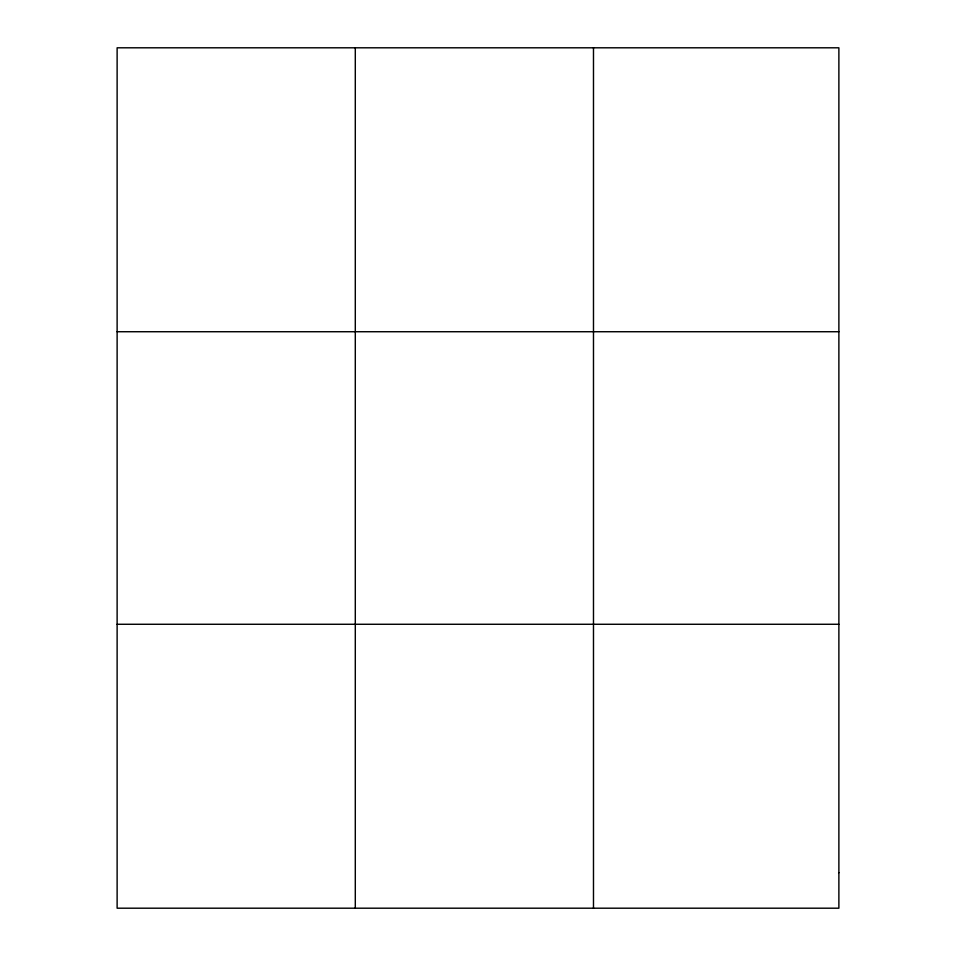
<?xml version="1.0" encoding="UTF-8"?>
<svg xmlns="http://www.w3.org/2000/svg" width="956" height="956" viewBox="0 0 956 956"><rect width="100%" height="100%" fill="white"/><g stroke="black" fill="none" stroke-linecap="round" stroke-linejoin="round"><path stroke-width="1.43" d="M355.297 908.2L355.297 47.8M593.485 908.2L593.485 47.8M117.122 331.732L838.878 331.732M117.122 624.268L838.878 624.268M838.878 872.708L838.878 908.2L117.122 908.2L117.122 47.8L838.878 47.8L838.878 872.708"/></g></svg>
